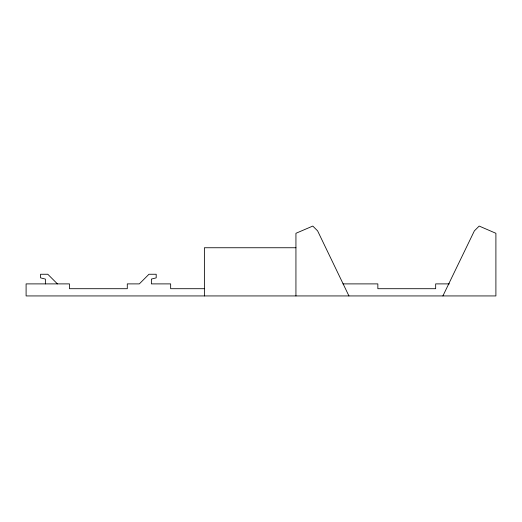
<?xml version="1.0" encoding="UTF-8"?>
<svg xmlns="http://www.w3.org/2000/svg" width="522" height="522" viewBox="0 0 522 522"><rect width="100%" height="100%" fill="white"/><g stroke="black" fill="none" stroke-linecap="round" stroke-linejoin="round"><path stroke-width="0.78" d="M442.897 295.935L474.361 230.887L479.183 226.065L495.9 233.295L495.9 295.935L26.1 295.935L26.1 283.89L69.465 283.89L69.465 288.705L127.29 288.705L127.29 283.89L139.335 283.89L148.972 274.252L156.195 274.252L156.195 277.867L151.38 279.068L151.38 283.89L170.655 283.89L170.655 288.705L204.383 288.705M295.935 247.748L204.383 247.748L204.383 295.935M342.954 283.89L377.85 283.89L377.85 288.705L435.668 288.705L435.668 283.89L449.357 283.89M57.42 283.89L47.783 274.252L40.553 274.252L40.553 277.867L45.375 279.068L45.375 283.89M348.937 295.935L317.617 230.887L312.795 226.065L295.935 233.295L295.935 295.935"/></g></svg>
